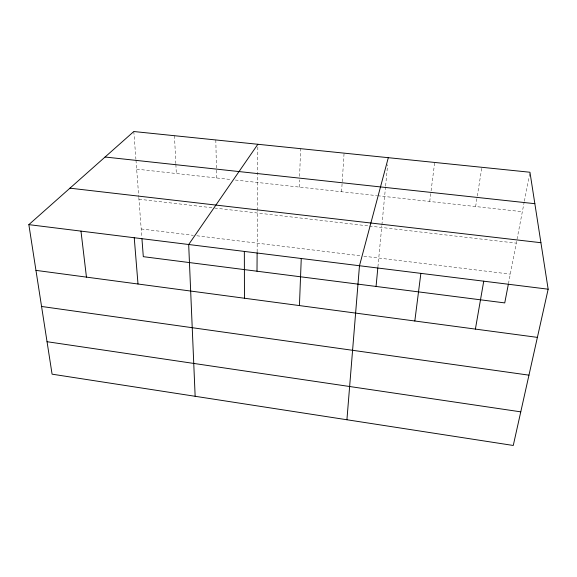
<?xml version="1.0" encoding="UTF-8"?>
<svg xmlns="http://www.w3.org/2000/svg" width="577" height="577" viewBox="0 0 577 577"><rect width="100%" height="100%" fill="white"/><g stroke="black" fill="none" stroke-linecap="round" stroke-linejoin="round"><path stroke-width="0.43" stroke-dasharray="2.88 2.16" d="M257.133 251.925L257.407 211.218M257.414 210.324L257.854 144.272M299.239 187.078L299.492 179.93M299.622 176.36L300.603 148.671M341.57 191.752L344.08 153.136M377.921 266.913L381.837 225.708M381.924 224.828L385.537 186.797M385.624 185.917L387.636 164.741M429.728 201.481L430.961 191.723M431.077 190.836L434.683 162.447M475.628 206.544L477.157 196.952M477.302 196.079L481.889 167.301M508.452 283.725L524.204 202.051M524.378 201.178L529.787 173.122M136.662 169.14L231.774 179.635M235.337 180.024L376.709 195.625M377.589 195.726L522.344 211.701M138.949 199.224L213.778 207.936M214.651 208.037L368.515 225.946M369.388 226.054L516.278 243.148M141.206 228.961L193.331 235.344M196.844 235.769L360.373 255.784M363.871 256.21L510.299 274.133M133.806 131.527L135.92 159.288M135.984 160.182L138.747 196.569M138.812 197.457L141.812 237.003M174.478 135.703L175.841 163.616M175.884 164.51L176.324 173.511M215.82 139.951L216.635 177.961"/><path stroke-width="0.87" d="M257.003 271.212L257.126 252.798M299.434 305.579L301.259 258.496M346.921 419.753L359.478 265.737L388.307 157.68M376.06 286.444L377.834 267.8M414.813 321L420.871 273.368M475.39 329.092L483.742 281.187M508.279 284.598L504.745 302.911L143.305 256.671L141.949 238.791M548.15 289.192L513.263 445.473L52.081 374.17L28.85 224.633L133.806 131.527L529.96 172.242L548.15 289.192L28.85 224.633M257.854 144.272L188.686 244.504L195.149 396.291M105.072 157.016L534.85 203.688M69.947 188.174L540.916 242.708M35.954 270.375L537.396 337.379M41.566 306.466L528.958 375.158M47.04 341.707L520.771 411.848M80.975 231.11L86.449 277.119M134.239 237.731L138.004 284.007M244.345 251.421L244.46 298.237"/></g></svg>
